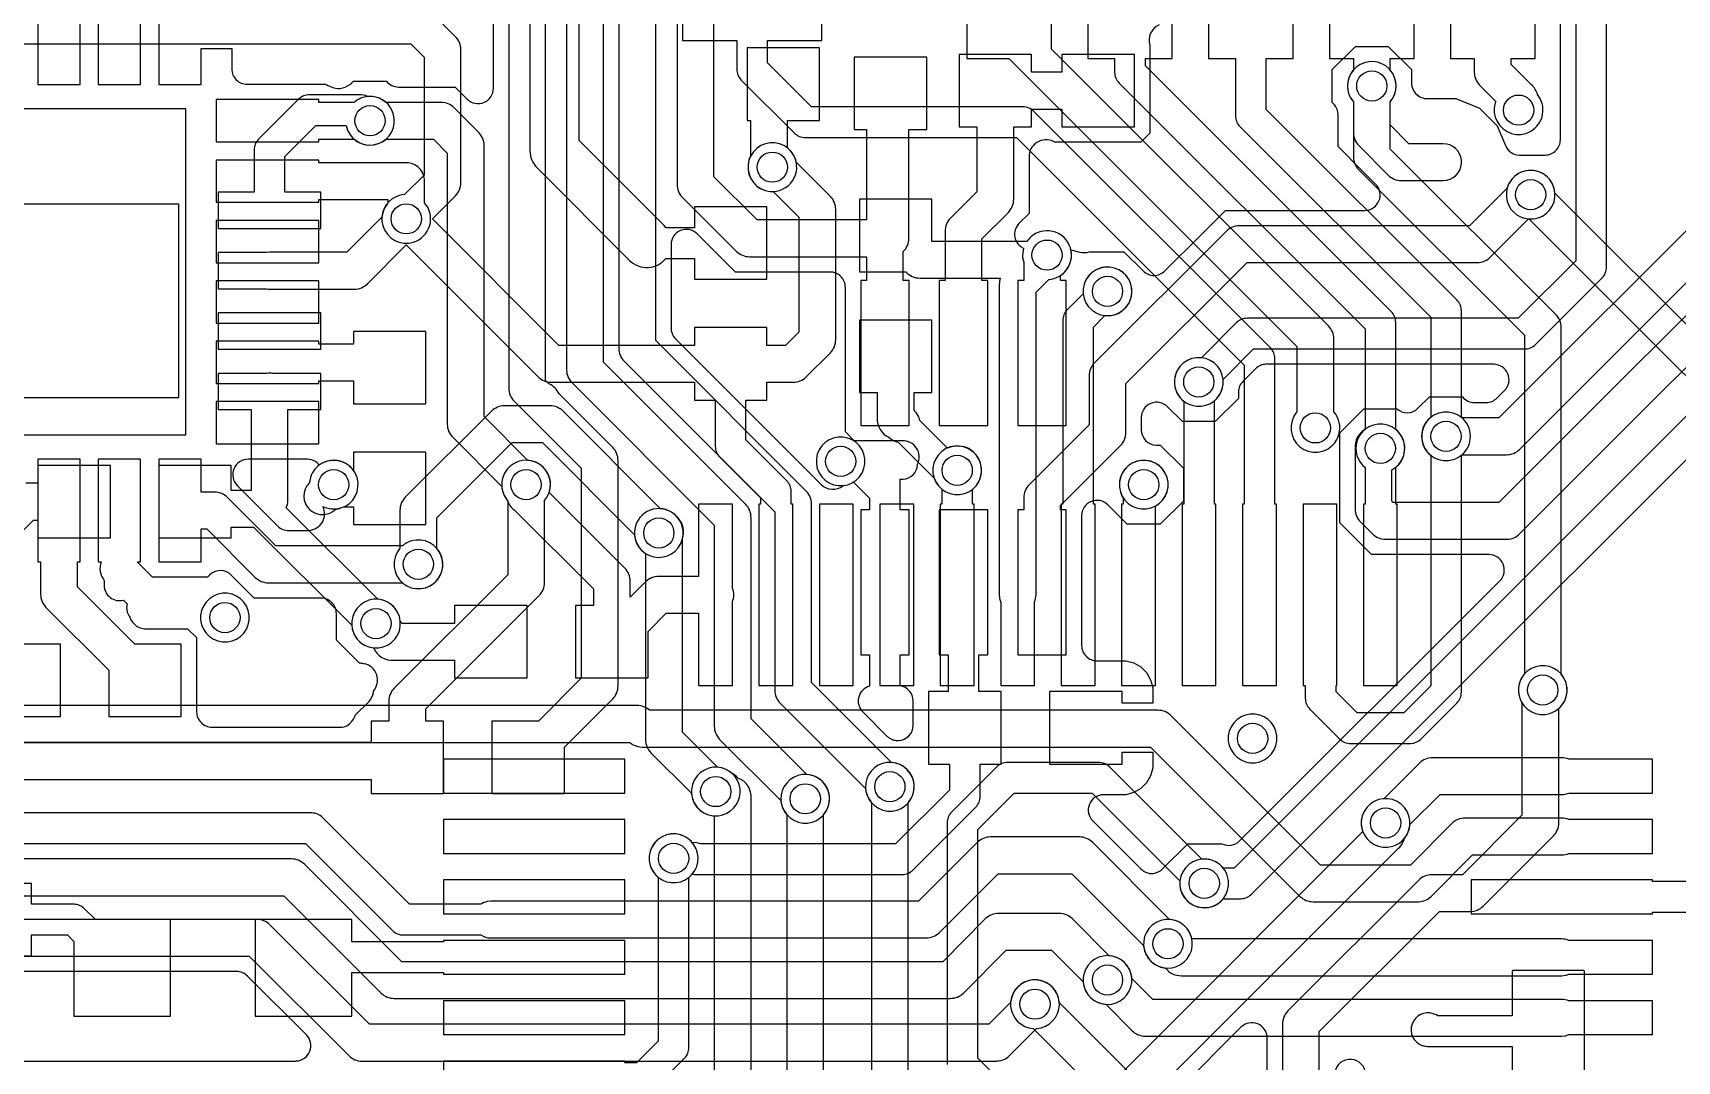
# Model space of a CAD drawing. Header units: millimetres. Extents: x 23.6 to 57.2, y 14.1 to 54.7.
# Drawn here: x 35.51 to 49.11, y 31.83 to 40.34 of the extents above; entities that cross this region are included whole.
import ezdxf

# ---------------------------------------------------------------- set-up
doc = ezdxf.new("R2010")
doc.units = ezdxf.units.MM

msp = doc.modelspace()

# ---------------------------------------------------------------- linework, layer by layer
at = {"layer": '16_copper'}
for points in [[(39.623, 40.773), (39.623, 39.365, 0.198912), (39.682, 39.221), (40.447, 38.456, 0.445979), (40.748, 38.473), (40.983, 38.473), (40.983, 38.3), (41.583, 38.3), (41.583, 38.9), (40.983, 38.9), (40.983, 38.727), (40.749, 38.727), (40.734, 38.744), (40.029, 39.449), (40.029, 41.328)], [(45.236, 41.277), (45.236, 40.127), (45.459, 40.127), (45.459, 39.653, 0.198912), (45.496, 39.563), (47.073, 37.986), (47.073, 37.157, 0.47753), (47.073, 36.843), (47.073, 34.934), (46.85, 34.711), (46.464, 34.711), (46.29, 34.885), (46.29, 34.938), (46.297, 34.938), (46.297, 36.438), (46.017, 36.438), (46.017, 34.938), (46.036, 34.938), (46.036, 34.833, 0.198912), (46.073, 34.743), (46.322, 34.494, 0.198912), (46.412, 34.457), (46.902, 34.457), (46.908, 34.458, 0.187839), (46.992, 34.494), (47.29, 34.792, 0.198912), (47.327, 34.882), (47.327, 36.843, 0.47753), (47.327, 37.157), (47.327, 38.039, 0.198912), (47.29, 38.129), (45.713, 39.705), (45.713, 40.127), (45.936, 40.127), (45.936, 41.277)], [(46.236, 41.277), (46.236, 40.127), (46.434, 40.127), (46.434, 40.032, 0.373156), (46.434, 39.768), (46.434, 39.314, 0.198912), (46.478, 39.206), (47.848, 37.837), (47.848, 35.032), (47.844, 35.028), (47.822, 34.995), (47.807, 34.959), (47.799, 34.92), (47.799, 34.88), (47.807, 34.841), (47.822, 34.805), (47.844, 34.772), (47.872, 34.744), (47.905, 34.722), (47.941, 34.707), (47.98, 34.699), (48.02, 34.699), (48.059, 34.707, 0.543249), (48.152, 35.032), (48.152, 37.9, 0.198912), (48.108, 38.008), (46.738, 39.377), (46.738, 39.768, 0.373156), (46.738, 40.032), (46.738, 40.127), (46.936, 40.127), (46.936, 41.277)], [(47.236, 41.277), (47.236, 40.127), (47.434, 40.127), (47.434, 40.014, 0.198912), (47.478, 39.906), (47.612, 39.772), (47.607, 39.759), (47.599, 39.72), (47.599, 39.68), (47.607, 39.641), (47.622, 39.605), (47.644, 39.572), (47.672, 39.544), (47.705, 39.522), (47.741, 39.507), (47.78, 39.499), (47.82, 39.499), (47.859, 39.507, 0.472965), (47.978, 39.795), (47.956, 39.828, 0.152805), (47.908, 39.908), (47.738, 40.077), (47.738, 40.127), (47.936, 40.127), (47.936, 41.277)], [(34.263, 40.248), (38.637, 40.248), (38.748, 40.137), (38.748, 39.163), (38.586, 39.001, 0.373164), (38.399, 38.814), (38.108, 38.523), (37.469, 38.523), (37.445, 38.521), (37.044, 38.521), (37.044, 38.221), (37.445, 38.221, 0.038611), (37.469, 38.218), (38.171, 38.218, 0.198912), (38.279, 38.263), (38.6, 38.584), (39.692, 37.492, 0.198912), (39.8, 37.448), (40.983, 37.448), (40.983, 37.3), (41.156, 37.3), (41.156, 36.917, 0.198912), (41.193, 36.827), (41.53, 36.49), (41.53, 36.438), (41.517, 36.438), (41.517, 34.938), (41.797, 34.938), (41.797, 36.438), (41.784, 36.438), (41.784, 36.543, 0.198912), (41.747, 36.633), (41.41, 36.97), (41.41, 37.3), (41.583, 37.3), (41.583, 37.448), (41.8, 37.448, 0.198912), (41.908, 37.492), (42.108, 37.692, 0.198912), (42.152, 37.8), (42.152, 38.878, 0.198912), (42.108, 38.986), (41.825, 39.268), (41.822, 39.287), (41.806, 39.324, 1), (41.45, 39.133), (41.472, 39.1, 0.148337), (41.569, 39.035), (41.608, 39.027), (41.636, 39.027), (41.848, 38.815), (41.848, 37.863), (41.737, 37.752), (41.583, 37.752), (41.583, 37.9), (40.983, 37.9), (40.983, 37.752), (39.863, 37.752), (38.816, 38.8), (39.008, 38.992, 0.198912), (39.052, 39.1), (39.052, 40.2, 0.198912), (39.008, 40.308), (38.808, 40.508, 0.198912)], [(51.152, 28.163), (51.152, 33.48, 0.198912), (51.108, 33.587), (50.752, 33.943), (50.752, 36.3, 0.198912), (50.708, 36.408), (48.101, 39.014, 0.918765), (47.699, 39.02), (47.699, 38.98, 0.365467), (47.886, 38.799), (50.448, 36.237), (50.448, 33.88, 0.198912), (50.492, 33.772), (50.848, 33.417), (50.848, 28.1, 0.198912)], [(35.052, 35.843), (35.516, 36.307), (35.553, 36.307), (35.553, 36.159), (36.153, 36.159), (36.153, 36.759), (35.553, 36.759), (35.553, 36.612), (35.453, 36.612, 0.198912)], [(34.38, 34.467), (40.448, 34.467, 0.047235), (40.475, 34.447), (40.484, 34.444, 0.111418), (40.55, 34.428), (44.756, 34.428), (45.992, 33.192, 0.198912), (46.1, 33.148), (46.969, 33.148), (46.975, 33.148, 0.189183), (47.077, 33.192), (47.42, 33.536), (48.157, 33.536, 0.101846), (48.217, 33.548), (48.907, 33.548), (48.907, 33.828), (48.215, 33.828, 0.098877), (48.157, 33.84), (47.357, 33.84, 0.198912), (47.249, 33.796), (46.906, 33.452), (46.163, 33.452), (44.927, 34.688, 0.198912), (44.819, 34.733), (40.612, 34.733, 0.184928), (40.51, 34.772), (34.443, 34.772)], [(42.752, 29.863), (42.752, 33.968, 0.918755), (42.472, 34.256), (42.444, 34.228, 0.365461), (42.448, 33.968), (42.448, 29.8, 0.172369)], [(44.747, 30.433), (43.327, 31.853), (43.327, 33.747), (43.627, 34.047), (44.273, 34.047), (44.999, 33.321, 0.909747), (45.393, 33.241), (45.401, 33.28, 0.475245), (45.179, 33.501), (44.416, 34.264, 0.198912), (44.326, 34.301), (43.574, 34.301, 0.198912), (43.484, 34.264), (43.11, 33.89, 0.198912), (43.073, 33.8), (43.073, 31.8, 0.198912)], [(41.452, 31.1), (41.452, 34, 0.343727), (41.343, 34.172), (41.339, 34.176, 0.102617), (41.288, 34.216), (41.255, 34.238, 1), (41.065, 33.882), (41.101, 33.867, 0.058106), (41.148, 33.859), (41.148, 31.163)], [(42.052, 29.663), (42.052, 33.868, 0.918755), (41.772, 34.156), (41.744, 34.128, 0.365461), (41.748, 33.868), (41.748, 29.6, 0.198912)]]:
    msp.add_lwpolyline(points, format="xyb", dxfattribs=at)
for points in [[(46.178, 36.877, 0.543249), (46.272, 37.203), (46.272, 37.806, 0.198912), (46.227, 37.914), (43.936, 40.205), (43.936, 41.277), (43.236, 41.277), (43.236, 40.127), (43.583, 40.127), (45.967, 37.743), (45.967, 37.203), (45.963, 37.199), (45.941, 37.166), (45.926, 37.129), (45.918, 37.09), (45.918, 37.051), (45.926, 37.012), (45.941, 36.975), (45.963, 36.942), (45.991, 36.914), (46.024, 36.892), (46.061, 36.877), (46.1, 36.869), (46.139, 36.869)], [(46.797, 36.438), (46.784, 36.438), (46.784, 36.743, 0.47753), (46.784, 37.057), (46.784, 37.943, 0.198912), (46.747, 38.033), (44.713, 40.067), (44.713, 40.127), (44.936, 40.127), (44.936, 41.277), (44.236, 41.277), (44.236, 40.127), (44.459, 40.127), (44.459, 40.014, 0.198912), (44.496, 39.924), (46.53, 37.89), (46.53, 37.057, 0.47753), (46.53, 36.743), (46.53, 36.438), (46.517, 36.438), (46.517, 34.938), (46.797, 34.938)], [(45.797, 36.438), (45.784, 36.438), (45.784, 37.643, 0.198912), (45.747, 37.733), (43.79, 39.69, 0.198912), (43.7, 39.727), (41.953, 39.727), (41.588, 40.092), (41.588, 40.277), (42.036, 40.277), (42.036, 40.977), (40.886, 40.977), (40.886, 40.277), (41.334, 40.277), (41.334, 40.039, 0.198912), (41.371, 39.949), (41.81, 39.51, 0.198912), (41.9, 39.473), (43.647, 39.473), (45.53, 37.59), (45.53, 36.438), (45.517, 36.438), (45.517, 34.938), (45.797, 34.938)], [(37.894, 39.021), (37.596, 39.021), (37.596, 39.316), (37.853, 39.573), (38.103, 39.573, 0.952687), (38.501, 39.632), (38.493, 39.671, 0.303349), (38.32, 39.813), (38.28, 39.813, 0.13637), (38.212, 39.827), (37.8, 39.827, 0.198912), (37.71, 39.79), (37.379, 39.459, 0.198912), (37.342, 39.369), (37.342, 39.021), (37.044, 39.021), (37.044, 38.721), (37.894, 38.721)], [(43.797, 35.63, 0.098877), (43.809, 35.688), (43.809, 38.194), (43.914, 38.299), (43.92, 38.299), (43.959, 38.307, 1), (43.841, 38.693), (43.805, 38.678, 0.119366), (43.734, 38.614), (42.948, 38.614), (42.948, 38.962), (42.348, 38.962), (42.348, 38.362), (42.732, 38.362, 0.21767), (42.848, 38.31), (43.514, 38.31, 0.088547), (43.505, 38.257), (43.505, 35.688, 0.101846), (43.517, 35.628), (43.517, 34.938), (43.797, 34.938)], [(44.297, 36.438), (44.284, 36.438), (44.284, 37.904), (44.379, 37.999, 0.909747), (44.459, 38.393), (44.42, 38.401, 0.475245), (44.199, 38.179), (44.067, 38.047, 0.198912), (44.03, 37.957), (44.03, 36.438), (44.017, 36.438), (44.017, 34.938), (44.297, 34.938)], [(43.297, 36.438), (43.284, 36.438), (43.284, 36.562), (43.285, 36.563), (43.313, 36.591, 0.788829), (43.076, 36.903), (42.848, 37.131, 0.068441), (42.835, 37.17), (42.818, 37.196, 0.03474), (42.8, 37.215), (42.8, 37.362), (42.948, 37.362), (42.948, 37.962), (42.348, 37.962), (42.348, 37.362), (42.496, 37.362), (42.496, 37.152, 0.318945), (42.592, 36.992), (42.616, 36.973, 0.095197), (42.669, 36.951), (42.966, 36.654, 0.090093), (43.001, 36.591), (43.029, 36.563), (43.03, 36.562), (43.03, 36.438), (43.017, 36.438), (43.017, 34.938), (43.297, 34.938)], [(45.297, 36.438), (45.284, 36.438), (45.284, 37.294, 0.998108), (45.027, 37.606), (44.999, 37.578, 0.419531), (45.03, 37.292), (45.03, 36.438), (45.017, 36.438), (45.017, 34.938), (45.297, 34.938)], [(39.6, 35.6), (39, 35.6), (39, 35.452), (38.563, 35.452, 0.024969), (38.551, 35.47), (38.543, 35.509, 0.31076), (38.364, 35.651), (37.608, 36.408, 0.103855), (37.621, 36.469), (37.621, 37.221), (37.894, 37.221), (37.894, 37.521), (37.494, 37.521, 0.078994), (37.447, 37.521), (37.044, 37.521), (37.044, 37.221), (37.316, 37.221), (37.316, 36.552), (37.153, 36.552), (37.153, 36.759), (36.553, 36.759), (36.553, 36.159), (37.153, 36.159), (37.153, 36.248), (37.337, 36.248), (38.149, 35.436, 0.31076), (38.291, 35.257), (38.33, 35.249, 0.330824), (38.5, 35.148), (39, 35.148), (39, 35), (39.6, 35)], [(38.759, 35.747, 0.543249), (38.852, 36.073), (38.852, 36.325), (39.475, 36.948), (39.726, 36.948), (40.488, 36.186, 0.918765), (40.89, 36.18), (40.89, 36.22, 0.365467), (40.703, 36.401), (39.897, 37.208, 0.198912), (39.789, 37.252), (39.412, 37.252, 0.198912), (39.304, 37.208), (38.592, 36.496, 0.198912), (38.548, 36.388), (38.548, 36.073), (38.544, 36.069), (38.522, 36.036), (38.507, 35.999), (38.499, 35.961), (38.499, 35.921), (38.507, 35.882), (38.522, 35.845), (38.544, 35.813), (38.572, 35.785), (38.605, 35.763), (38.641, 35.747), (38.68, 35.74), (38.72, 35.74)], [(37.947, 36.359, 0.136794), (38.02, 36.399), (38.059, 36.407, 1), (37.941, 36.793), (37.905, 36.778, 0.198913), (37.807, 36.659), (37.799, 36.62), (37.799, 36.614), (37.798, 36.613), (37.778, 36.589), (37.764, 36.562), (37.755, 36.532), (37.753, 36.502), (37.757, 36.471), (37.767, 36.442), (37.782, 36.415), (37.803, 36.392), (37.828, 36.374), (37.856, 36.361), (37.886, 36.354), (37.917, 36.353)], [(41.297, 35.629, 0.201229), (41.297, 35.747), (41.297, 36.438), (41.017, 36.438), (41.017, 35.84), (40.688, 35.84, 0.198912), (40.58, 35.796), (40.452, 35.668), (40.452, 35.8, 0.198912), (40.408, 35.908), (39.782, 36.534, 0.924998), (39.413, 36.695), (39.398, 36.659, 0.198911), (39.413, 36.505), (39.435, 36.472, 0.155125), (39.492, 36.392), (40.148, 35.737), (40.148, 35.6), (40, 35.6), (40, 35), (40.6, 35), (40.6, 35.384), (40.751, 35.536), (41.017, 35.536), (41.017, 34.938), (41.297, 34.938)], [(44.797, 36.423, 0.994984), (44.605, 36.778), (44.572, 36.756, 0.250486), (44.499, 36.58), (44.507, 36.541, 0.092122), (44.53, 36.492), (44.53, 36.438), (44.517, 36.438), (44.517, 34.938), (44.797, 34.938)], [(46.759, 33.607, 0.31076), (46.901, 33.786), (47.151, 34.036), (48.157, 34.036, 0.101846), (48.217, 34.048), (48.907, 34.048), (48.907, 34.328), (48.215, 34.328, 0.098877), (48.157, 34.34), (47.088, 34.34, 0.198912), (46.98, 34.296), (46.686, 34.001), (46.68, 34.001), (46.641, 33.993), (46.605, 33.978), (46.572, 33.956), (46.544, 33.928), (46.522, 33.895), (46.507, 33.859), (46.499, 33.82), (46.499, 33.78), (46.507, 33.741), (46.522, 33.705), (46.544, 33.672), (46.572, 33.644), (46.605, 33.622), (46.641, 33.607), (46.68, 33.599), (46.72, 33.599)], [(40.407, 31.561), (40.557, 31.561, 0.198912), (40.647, 31.598), (40.901, 31.852, 0.198912), (40.938, 31.942), (40.938, 33.35, 0.909744), (40.716, 33.686), (40.683, 33.664, 0.475246), (40.684, 33.35), (40.684, 31.995), (40.504, 31.815), (40.407, 31.815), (40.407, 31.828), (38.907, 31.828), (38.907, 31.548), (40.407, 31.548)], [(50.559, 32.707, 0.909747), (50.479, 33.101), (50.302, 33.278, 0.198912), (50.212, 33.315), (48.907, 33.315), (48.907, 33.328), (47.407, 33.328), (47.407, 33.048), (48.907, 33.048), (48.907, 33.061), (50.159, 33.061), (50.299, 32.921), (50.299, 32.92), (50.299, 32.88), (50.307, 32.841), (50.322, 32.805), (50.344, 32.772), (50.372, 32.744), (50.405, 32.722), (50.441, 32.707), (50.48, 32.699), (50.52, 32.699)], [(36.65, 33), (36.03, 33), (35.94, 33.09, 0.198912), (35.85, 33.127), (35.5, 33.127), (35.5, 33.3), (34.9, 33.3), (34.9, 32.7), (35.5, 32.7), (35.5, 32.873), (35.797, 32.873), (35.85, 32.82), (35.85, 32.2), (36.65, 32.2)], [(48.188, 32.539, 0.05089), (48.217, 32.548), (48.907, 32.548), (48.907, 32.828), (48.215, 32.828, 0.098877), (48.157, 32.84), (45.097, 32.84), (45.093, 32.859, 1), (44.707, 32.741), (44.722, 32.705, 0.198913), (44.841, 32.607), (44.88, 32.599, 0.248928), (45.012, 32.536), (48.157, 32.536)], [(48.188, 32.039, 0.05089), (48.217, 32.048), (48.907, 32.048), (48.907, 32.328), (48.215, 32.328, 0.098877), (48.157, 32.34), (44.775, 32.34), (44.601, 32.514, 0.918765), (44.199, 32.52), (44.199, 32.48, 0.365467), (44.386, 32.299), (44.604, 32.08, 0.198912), (44.712, 32.036), (48.157, 32.036)], [(48.188, 30.539, 0.05089), (48.217, 30.548), (48.907, 30.548), (48.907, 30.828), (48.215, 30.828, 0.098877), (48.157, 30.84), (45.475, 30.84), (44.001, 32.314, 0.918765), (43.599, 32.32), (43.599, 32.28, 0.365467), (43.786, 32.099), (45.304, 30.58, 0.198912), (45.412, 30.536), (48.157, 30.536)]]:
    msp.add_lwpolyline(points, format="xyb", close=True, dxfattribs=at)
for points in [[(36.719, 38.921), (35.319, 38.921), (35.319, 37.321), (36.719, 37.321)], [(37.894, 38.021), (37.044, 38.021), (37.044, 37.721), (37.894, 37.721)], [(42.252, 36.599), (42.288, 36.615), (42.321, 36.637), (42.349, 36.665), (42.371, 36.698), (42.386, 36.734), (42.394, 36.773), (42.394, 36.813), (42.386, 36.852), (42.371, 36.888), (42.349, 36.921), (42.321, 36.949), (42.288, 36.971), (42.252, 36.986), (42.213, 36.994), (42.173, 36.994), (42.134, 36.986), (42.098, 36.971), (42.065, 36.949), (42.037, 36.921), (42.015, 36.888), (41.999, 36.852), (41.992, 36.813), (41.992, 36.773), (41.999, 36.734), (42.015, 36.698), (42.037, 36.665), (42.065, 36.637), (42.098, 36.615), (42.134, 36.599), (42.173, 36.592), (42.213, 36.592)], [(42.297, 36.438), (42.017, 36.438), (42.017, 34.938), (42.297, 34.938)], [(42.797, 36.438), (42.517, 36.438), (42.517, 34.938), (42.797, 34.938)], [(37.159, 35.307), (37.195, 35.322), (37.228, 35.344), (37.256, 35.372), (37.278, 35.405), (37.293, 35.441), (37.301, 35.48), (37.301, 35.52), (37.293, 35.559), (37.278, 35.595), (37.256, 35.628), (37.228, 35.656), (37.195, 35.678), (37.159, 35.693), (37.12, 35.701), (37.08, 35.701), (37.041, 35.693), (37.005, 35.678), (36.972, 35.656), (36.944, 35.628), (36.922, 35.595), (36.907, 35.559), (36.899, 35.52), (36.899, 35.48), (36.907, 35.441), (36.922, 35.405), (36.944, 35.372), (36.972, 35.344), (37.005, 35.322), (37.041, 35.307), (37.08, 35.299), (37.12, 35.299)], [(45.659, 34.307), (45.695, 34.322), (45.728, 34.344), (45.756, 34.372), (45.778, 34.405), (45.793, 34.441), (45.801, 34.48), (45.801, 34.52), (45.793, 34.559), (45.778, 34.595), (45.756, 34.628), (45.728, 34.656), (45.695, 34.678), (45.659, 34.693), (45.62, 34.701), (45.58, 34.701), (45.541, 34.693), (45.505, 34.678), (45.472, 34.656), (45.444, 34.628), (45.422, 34.595), (45.407, 34.559), (45.399, 34.52), (45.399, 34.48), (45.407, 34.441), (45.422, 34.405), (45.444, 34.372), (45.472, 34.344), (45.505, 34.322), (45.541, 34.307), (45.58, 34.299), (45.62, 34.299)], [(40.407, 34.328), (38.907, 34.328), (38.907, 34.048), (40.407, 34.048)], [(40.407, 33.828), (38.907, 33.828), (38.907, 33.548), (40.407, 33.548)], [(40.407, 33.328), (38.907, 33.328), (38.907, 33.048), (40.407, 33.048)], [(38.15, 32.561), (38.907, 32.561), (38.907, 32.548), (40.407, 32.548), (40.407, 32.828), (38.907, 32.828), (38.907, 32.815), (38.15, 32.815), (38.15, 33), (37.35, 33), (37.35, 32.2), (38.15, 32.2)], [(40.407, 32.328), (38.907, 32.328), (38.907, 32.048), (40.407, 32.048)]]:
    msp.add_lwpolyline(points, close=True, dxfattribs=at)
at = {"layer": '1_copper'}
for points in [[(40.84, 42.196), (40.84, 39.085, 0.198912), (40.885, 38.977), (41.331, 38.531, 0.198912), (41.439, 38.487), (42.407, 38.487), (42.407, 38.291), (42.359, 38.291), (42.359, 37.091), (42.759, 37.091), (42.759, 38.291), (42.711, 38.291), (42.711, 38.53, 0.203234), (42.758, 38.639), (42.758, 39.539), (42.906, 39.539), (42.906, 40.139), (42.306, 40.139), (42.306, 39.539), (42.407, 39.539), (42.407, 38.791), (41.502, 38.791), (41.145, 39.148), (41.145, 42.259, 0.198912)], [(40.358, 41.927), (40.358, 37.729, 0.198912), (40.402, 37.621), (41.648, 36.376), (41.648, 34.9, 0.198912), (41.692, 34.792), (42.399, 34.086), (42.399, 34.08), (42.407, 34.041), (42.422, 34.005), (42.444, 33.972), (42.472, 33.944), (42.505, 33.922), (42.541, 33.907), (42.58, 33.899), (42.62, 33.899), (42.659, 33.907, 0.83208), (42.614, 34.301), (41.952, 34.963), (41.952, 36.439, 0.198912), (41.908, 36.547), (40.663, 37.792), (40.663, 41.99, 0.198912)], [(39.926, 41.458), (39.926, 37.55, 0.198912), (39.971, 37.442), (41.148, 36.265), (41.148, 34.6, 0.198912), (41.192, 34.492), (41.699, 33.986), (41.699, 33.98), (41.707, 33.941), (41.722, 33.905), (41.744, 33.872), (41.772, 33.844), (41.805, 33.822), (41.841, 33.807), (41.88, 33.799), (41.92, 33.799), (41.959, 33.807, 0.83208), (41.914, 34.201), (41.452, 34.663), (41.452, 36.328, 0.198912), (41.408, 36.436), (40.231, 37.613), (40.231, 41.522, 0.198912)], [(39.448, 41.237), (39.448, 37.4, 0.198912), (39.492, 37.292), (40.048, 36.737), (40.048, 34.998), (39.693, 34.643), (39.309, 34.643), (39.309, 34.043), (39.909, 34.043), (39.909, 34.428), (40.308, 34.827, 0.198912), (40.352, 34.935), (40.352, 36.8, 0.198912), (40.308, 36.908), (39.864, 37.351, 0.18686), (39.78, 37.435), (39.752, 37.463), (39.752, 41.3, 0.198912)], [(36.553, 40.762), (36.553, 39.912), (36.903, 39.912), (36.903, 40.21), (37.157, 40.21), (37.157, 40.041, 0.414214), (37.284, 39.914), (37.934, 39.914, 0.075624), (37.969, 39.897), (37.974, 39.896, 0.31292), (38.132, 39.913), (38.141, 39.919, 0.048999), (38.164, 39.94), (38.436, 39.94, 0.232533), (38.537, 39.891), (39.004, 39.891), (39.104, 39.791, 0.668185), (39.321, 39.881), (39.321, 41.132, 0.198912)], [(44.826, 40.405, 0.376924), (44.75, 40.238), (44.75, 39.508), (44.675, 39.434), (43.966, 39.434), (43.965, 39.435), (43.954, 39.44, 0.57534), (43.751, 39.308), (43.751, 38.845), (43.668, 38.762, 0.525581), (43.706, 38.557), (43.699, 38.52, 0.120435), (43.707, 38.441), (43.707, 38.291), (43.659, 38.291), (43.659, 37.091), (44.059, 37.091), (44.059, 38.291), (44.011, 38.291), (44.011, 38.332, 0.277347), (44.101, 38.52), (44.096, 38.544), (44.17, 38.524, 0.145368), (44.247, 38.528), (44.536, 38.528), (44.695, 38.369, 0.414214), (44.874, 38.369), (45.174, 38.669), (45.375, 38.87), (46.528, 38.87, 0.668185), (46.618, 39.087), (46.507, 39.197), (46.507, 39.197), (46.307, 39.398), (46.307, 39.663, 0.147566), (46.285, 39.732), (46.279, 39.741, 0.048998), (46.258, 39.764), (46.258, 40.036), (46.45, 40.228), (46.722, 40.228), (46.914, 40.036), (46.914, 39.922, 0.44853), (47.064, 39.797), (47.282, 39.797), (47.476, 39.717), (47.624, 39.569), (47.691, 39.407, 0.30335), (47.808, 39.328), (48.019, 39.328, 0.414214), (48.146, 39.455), (48.146, 40.937, 0.198912)], [(48.273, 41.043), (48.273, 38.453), (47.797, 37.977), (45.555, 37.977, 0.198912), (45.465, 37.94), (45.177, 37.651), (45.175, 37.651), (45.135, 37.651), (45.097, 37.643), (45.06, 37.628), (45.027, 37.606), (44.999, 37.578), (44.977, 37.545), (44.962, 37.509), (44.954, 37.47), (44.954, 37.43), (44.962, 37.391), (44.977, 37.355), (44.999, 37.322), (45.027, 37.294), (45.06, 37.272), (45.097, 37.257), (45.135, 37.249), (45.175, 37.249), (45.214, 37.257, 0.359909), (45.356, 37.471), (45.608, 37.723), (47.85, 37.723, 0.198912), (47.94, 37.76), (48.49, 38.31, 0.198912), (48.527, 38.4), (48.527, 41.043, 0.909744)], [(34.286, 34.161), (38.309, 34.161), (38.309, 34.043), (38.909, 34.043), (38.909, 34.643), (38.761, 34.643), (38.761, 34.745), (39.699, 35.684, 0.198912), (39.744, 35.791), (39.744, 36.468, 0.61794), (39.606, 36.801), (39.244, 37.163), (39.244, 39.409, 0.198912), (39.199, 39.516), (38.996, 39.72, 0.198912), (38.888, 39.764), (38.432, 39.764, 0.373156), (38.168, 39.764), (37.878, 39.764), (37.878, 39.787), (37.028, 39.787), (37.028, 39.437), (37.878, 39.437), (37.878, 39.46), (38.168, 39.46, 0.373156), (38.432, 39.46), (38.825, 39.46), (38.939, 39.345), (38.939, 37.1, 0.198912), (38.984, 36.992), (39.39, 36.586, 0.162208), (39.439, 36.468), (39.439, 35.855), (38.501, 34.916, 0.198912), (38.456, 34.809), (38.456, 34.643), (38.309, 34.643), (38.309, 34.466), (34.35, 34.466)], [(50.09, 38.905), (47.637, 36.452), (46.763, 36.452), (46.752, 36.463), (46.752, 36.722, 0.999712), (46.562, 37.078), (46.529, 37.056, 0.293792), (46.448, 36.9), (46.448, 36.4, 0.198912), (46.492, 36.292), (46.592, 36.192, 0.198912), (46.7, 36.148), (47.7, 36.148), (47.706, 36.148, 0.189183), (47.808, 36.192), (50.35, 38.734, 0.198912)], [(49.448, 38.963), (47.637, 37.152), (47.332, 37.152), (47.328, 37.156), (47.295, 37.178), (47.259, 37.193), (47.22, 37.201), (47.18, 37.201), (47.141, 37.193), (47.105, 37.178), (47.072, 37.156), (47.044, 37.128), (47.022, 37.095), (47.007, 37.059), (46.999, 37.02), (46.999, 36.98), (47.007, 36.941), (47.022, 36.905), (47.044, 36.872), (47.072, 36.844), (47.105, 36.822), (47.141, 36.807), (47.18, 36.799), (47.22, 36.799), (47.259, 36.807, 0.105333), (47.332, 36.848), (47.7, 36.848, 0.198912), (47.808, 36.892), (49.708, 38.792, 0.198912)], [(50.673, 38.653), (45.447, 33.427), (45.357, 33.427), (45.356, 33.428), (45.328, 33.456), (45.295, 33.478), (45.259, 33.493), (45.22, 33.501), (45.18, 33.501), (45.141, 33.493), (45.105, 33.478), (45.072, 33.456), (45.044, 33.428), (45.022, 33.395), (45.007, 33.359), (44.999, 33.32), (44.999, 33.28), (45.007, 33.241), (45.022, 33.205), (45.044, 33.172), (45.072, 33.144), (45.105, 33.122), (45.141, 33.107), (45.18, 33.099), (45.22, 33.099), (45.259, 33.107, 0.15024), (45.357, 33.173), (45.5, 33.173, 0.198912), (45.59, 33.21), (50.89, 38.51, 0.198912)], [(46.152, 29.7), (46.152, 32.073), (47.146, 33.067), (47.399, 33.067, 0.198912), (47.507, 33.112), (48.088, 33.693, 0.198912), (48.133, 33.801), (48.133, 34.748, 0.983576), (47.872, 35.056), (47.844, 35.028, 0.250486), (47.807, 34.841), (47.822, 34.805), (47.828, 34.795), (47.828, 33.864), (47.336, 33.372), (47.083, 33.372, 0.198912), (46.975, 33.327), (45.892, 32.244, 0.198912), (45.848, 32.136), (45.848, 29.763)], [(44.658, 31.442), (46.808, 33.592, 0.152805), (46.856, 33.672), (46.878, 33.705, 1), (46.522, 33.895), (46.507, 33.859, 0.167023), (46.512, 33.728), (44.487, 31.702)], [(33.244, 33.629), (37.766, 33.629), (38.485, 32.91, 0.198912), (38.575, 32.873), (39.217, 32.873, 0.145664), (39.3, 32.848), (42.9, 32.848, 0.198912), (43.008, 32.892), (43.495, 33.379), (44.105, 33.379), (44.699, 32.786, 0.918765), (45.101, 32.78), (45.101, 32.82, 0.365467), (44.914, 33.001), (44.276, 33.64, 0.198912), (44.168, 33.684), (43.432, 33.684, 0.198912), (43.324, 33.64), (42.837, 33.152), (39.3, 33.152), (39.269, 33.149, 0.095199), (39.216, 33.127), (38.627, 33.127), (37.908, 33.846, 0.198912), (37.818, 33.883), (33.296, 33.883)], [(32.2, 33.198), (37.587, 33.198), (38.392, 32.392, 0.198912), (38.5, 32.348), (43.1, 32.348, 0.198912), (43.208, 32.392), (43.563, 32.748), (43.937, 32.748), (44.199, 32.486, 0.918765), (44.601, 32.48), (44.601, 32.52, 0.365467), (44.414, 32.701), (44.108, 33.008, 0.198912), (44, 33.052), (43.5, 33.052, 0.198912), (43.392, 33.008), (43.037, 32.652), (38.563, 32.652), (37.758, 33.458, 0.198912), (37.65, 33.502), (32.263, 33.502)], [(48.346, 31.583), (48.346, 32.573), (48.341, 32.578), (47.751, 32.578), (47.746, 32.573), (47.746, 32.205), (47.131, 32.205), (47.12, 32.212), (47.094, 32.221, 0.982594), (47.001, 31.959), (47.008, 31.957, 0.076974), (47.046, 31.951), (47.746, 31.951), (47.746, 31.583)], [(45.721, 29.868), (45.721, 32.019, 0.668179), (45.504, 32.109), (44.998, 31.603, 0.619841)], [(46.532, 31.743, 0.897927), (46.279, 31.715)]]:
    msp.add_lwpolyline(points, format="xyb", dxfattribs=at)
for points in [[(35.903, 40.762), (35.553, 40.762), (35.553, 39.912), (35.903, 39.912)], [(36.403, 40.762), (36.053, 40.762), (36.053, 39.912), (36.403, 39.912)], [(36.778, 39.712), (34.178, 39.712), (34.178, 37.012), (36.778, 37.012)], [(37.878, 38.787), (37.028, 38.787), (37.028, 38.437), (37.878, 38.437)], [(44.459, 38.007), (44.495, 38.022), (44.528, 38.044), (44.556, 38.072), (44.578, 38.105), (44.593, 38.141), (44.601, 38.18), (44.601, 38.22), (44.593, 38.259), (44.578, 38.295), (44.556, 38.328), (44.528, 38.356), (44.495, 38.378), (44.459, 38.393), (44.42, 38.401), (44.38, 38.401), (44.341, 38.393), (44.305, 38.378), (44.272, 38.356), (44.244, 38.328), (44.222, 38.295), (44.207, 38.259), (44.199, 38.22), (44.199, 38.18), (44.207, 38.141), (44.222, 38.105), (44.244, 38.072), (44.272, 38.044), (44.305, 38.022), (44.341, 38.007), (44.38, 37.999), (44.42, 37.999)], [(37.878, 38.287), (37.028, 38.287), (37.028, 37.937), (37.878, 37.937)], [(38.763, 37.869), (38.163, 37.869), (38.163, 37.764), (37.878, 37.764), (37.878, 37.787), (37.028, 37.787), (37.028, 37.437), (37.878, 37.437), (37.878, 37.46), (38.163, 37.46), (38.163, 37.269), (38.763, 37.269)], [(37.878, 37.287), (37.028, 37.287), (37.028, 36.937), (37.878, 36.937)], [(43.216, 36.526), (43.252, 36.541), (43.285, 36.563), (43.313, 36.591), (43.335, 36.624), (43.35, 36.661), (43.358, 36.699), (43.358, 36.739), (43.35, 36.778), (43.335, 36.815), (43.313, 36.847), (43.285, 36.875), (43.252, 36.898), (43.216, 36.913), (43.177, 36.92), (43.137, 36.92), (43.098, 36.913), (43.062, 36.898), (43.029, 36.875), (43.001, 36.847), (42.979, 36.815), (42.964, 36.778), (42.956, 36.739), (42.956, 36.699), (42.964, 36.661), (42.979, 36.624), (43.001, 36.591), (43.029, 36.563), (43.062, 36.541), (43.098, 36.526), (43.137, 36.518), (43.177, 36.518)], [(44.759, 36.407), (44.795, 36.422), (44.828, 36.444), (44.856, 36.472), (44.878, 36.505), (44.893, 36.541), (44.901, 36.58), (44.901, 36.62), (44.893, 36.659), (44.878, 36.695), (44.856, 36.728), (44.828, 36.756), (44.795, 36.778), (44.759, 36.793), (44.72, 36.801), (44.68, 36.801), (44.641, 36.793), (44.605, 36.778), (44.572, 36.756), (44.544, 36.728), (44.522, 36.695), (44.507, 36.659), (44.499, 36.62), (44.499, 36.58), (44.507, 36.541), (44.522, 36.505), (44.544, 36.472), (44.572, 36.444), (44.605, 36.422), (44.641, 36.407), (44.68, 36.399), (44.72, 36.399)], [(38.409, 35.257), (38.445, 35.272), (38.478, 35.294), (38.506, 35.322), (38.528, 35.355), (38.543, 35.391), (38.551, 35.43), (38.551, 35.47), (38.543, 35.509), (38.528, 35.545), (38.506, 35.578), (38.478, 35.606), (38.445, 35.628), (38.409, 35.643), (38.37, 35.651), (38.33, 35.651), (38.291, 35.643), (38.255, 35.628), (38.222, 35.606), (38.194, 35.578), (38.172, 35.545), (38.157, 35.509), (38.149, 35.47), (38.149, 35.43), (38.157, 35.391), (38.172, 35.355), (38.194, 35.322), (38.222, 35.294), (38.255, 35.272), (38.291, 35.257), (38.33, 35.249), (38.37, 35.249)]]:
    msp.add_lwpolyline(points, close=True, dxfattribs=at)
for points in [[(41.687, 39.035, 0.607276), (41.752, 39.387), (41.752, 39.615), (42.019, 39.615), (42.019, 40.215), (41.419, 40.215), (41.419, 39.615), (41.448, 39.615), (41.448, 39.318, 0.109003), (41.427, 39.248), (41.427, 39.208), (41.435, 39.17), (41.45, 39.133), (41.472, 39.1), (41.5, 39.072), (41.533, 39.05), (41.569, 39.035), (41.608, 39.027), (41.648, 39.027)], [(43.409, 38.291), (43.361, 38.291), (43.361, 38.635), (43.58, 38.853, 0.198912), (43.624, 38.961), (43.624, 39.561), (43.772, 39.561), (43.772, 39.709), (44.023, 39.709), (44.023, 39.561), (44.623, 39.561), (44.623, 40.161), (44.023, 40.161), (44.023, 40.013), (43.772, 40.013), (43.772, 40.161), (43.172, 40.161), (43.172, 39.561), (43.32, 39.561), (43.32, 39.024), (43.101, 38.806, 0.198912), (43.057, 38.698), (43.057, 38.291), (43.009, 38.291), (43.009, 37.091), (43.409, 37.091)], [(47.208, 39.121, 0.903505), (47.177, 39.422), (46.893, 39.422), (46.738, 39.577), (46.738, 39.768, 0.918755), (46.458, 40.056), (46.43, 40.028, 0.365461), (46.434, 39.768), (46.434, 39.514, 0.198912), (46.478, 39.406), (46.722, 39.162, 0.198912), (46.83, 39.118), (47.177, 39.118)], [(38.659, 38.607, 0.543249), (38.752, 38.932), (38.752, 39.112, 0.414214), (38.6, 39.264), (37.878, 39.264), (37.878, 39.287), (37.028, 39.287), (37.028, 38.937), (37.878, 38.937), (37.878, 38.96), (38.448, 38.96), (38.448, 38.932), (38.444, 38.928), (38.422, 38.895), (38.407, 38.859), (38.399, 38.82), (38.399, 38.78), (38.407, 38.741), (38.422, 38.705), (38.444, 38.672), (38.472, 38.644), (38.505, 38.622), (38.541, 38.607), (38.58, 38.599), (38.62, 38.599)], [(44.059, 36.391), (44.011, 36.391), (44.011, 36.428), (44.508, 36.924, 0.198912), (44.552, 37.032), (44.552, 37.437), (45.554, 38.438), (47.458, 38.438, 0.198912), (47.566, 38.483), (47.882, 38.799, 0.995185), (47.92, 39.201), (47.88, 39.201, 0.198914), (47.744, 39.128), (47.722, 39.095, 0.065529), (47.705, 39.053), (47.395, 38.743), (45.491, 38.743, 0.198912), (45.383, 38.698), (44.292, 37.608, 0.198912), (44.248, 37.5), (44.248, 37.095), (43.751, 36.599, 0.198912), (43.707, 36.491), (43.707, 36.391), (43.659, 36.391), (43.659, 35.191), (44.059, 35.191)], [(42.671, 34.483, 0.401786), (42.793, 34.609), (42.793, 34.81, 0.367879), (42.686, 34.935), (42.686, 35.191), (42.759, 35.191), (42.759, 36.391), (42.686, 36.391), (42.686, 36.645, 0.380802), (42.825, 36.742), (42.829, 36.77, 0.565092), (42.702, 36.964), (42.306, 36.964), (42.232, 37.038), (42.232, 38.233, 0.414214), (42.105, 38.36), (41.323, 38.36), (41.006, 38.676, 0.668179), (40.79, 38.587), (40.79, 37.897, 0.198912), (40.827, 37.807), (42.032, 36.602, 0.389356), (42.213, 36.592), (42.252, 36.599), (42.288, 36.615), (42.299, 36.622), (42.432, 36.488), (42.432, 36.391), (42.359, 36.391), (42.359, 35.191), (42.432, 35.191), (42.432, 34.932, 0.577361), (42.375, 34.72), (42.576, 34.519), (42.581, 34.515), (42.586, 34.51), (42.592, 34.506), (42.598, 34.502), (42.604, 34.499), (42.609, 34.495), (42.616, 34.493), (42.623, 34.489), (42.63, 34.488), (42.636, 34.486), (42.643, 34.485), (42.651, 34.483), (42.657, 34.483), (42.664, 34.482)], [(44.777, 33.383, 0.174637), (44.855, 33.419), (45.064, 33.628), (45.346, 33.628, 0.321924), (45.492, 33.651), (47.645, 35.804, 0.668179), (47.555, 36.021), (46.584, 36.021), (46.321, 36.284), (46.321, 37.028), (46.521, 37.228), (46.794, 37.228, 0.398637), (46.968, 37.232), (47.064, 37.328), (47.336, 37.328, 0.232533), (47.437, 37.279), (47.532, 37.279, 0.198903), (47.621, 37.317), (47.684, 37.379, 0.668191), (47.594, 37.596), (45.713, 37.596, 0.198912), (45.623, 37.559), (45.521, 37.456, 0.198912), (45.483, 37.366), (45.483, 37.314), (45.291, 37.122), (45.019, 37.122), (44.896, 37.245, 0.668179), (44.679, 37.155), (44.679, 37.055, 0.409206), (44.804, 36.928), (44.805, 36.928, 0.046904), (44.836, 36.928), (45.028, 36.736), (45.028, 36.464), (44.836, 36.272), (44.564, 36.272), (44.403, 36.433, 0.668179), (44.186, 36.343), (44.186, 35.269, 0.414214), (44.313, 35.142), (44.553, 35.142), (44.618, 35.125), (44.676, 35.091), (44.723, 35.044), (44.756, 34.986), (44.774, 34.921), (44.774, 34.791), (44.52, 34.791), (44.52, 34.888), (43.92, 34.888), (43.92, 34.288), (44.52, 34.288), (44.52, 34.385), (44.774, 34.385), (44.774, 34.255), (44.756, 34.19), (44.723, 34.132), (44.676, 34.085), (44.618, 34.051), (44.553, 34.034), (44.368, 34.034, 0.668179), (44.278, 33.817), (44.485, 33.61), (44.485, 33.61), (44.676, 33.419), (44.686, 33.411), (44.696, 33.403), (44.697, 33.403), (44.698, 33.402), (44.709, 33.396), (44.721, 33.39), (44.722, 33.39), (44.723, 33.39), (44.736, 33.387), (44.748, 33.383), (44.749, 33.383), (44.75, 33.383), (44.763, 33.383), (44.776, 33.383)], [(37.795, 36.222, 0.538267), (37.911, 36.419), (37.941, 36.407), (37.98, 36.399), (38.02, 36.399, 0.098921), (38.083, 36.417), (38.163, 36.417), (38.163, 36.269), (38.763, 36.269), (38.763, 36.869), (38.163, 36.869), (38.163, 36.721, 0.371136), (37.905, 36.778), (37.881, 36.762, 0.227392), (37.782, 36.81), (37.292, 36.81, 0.668179), (37.202, 36.593), (37.538, 36.257, 0.198912), (37.628, 36.22), (37.782, 36.22)], [(36.739, 35.281), (36.355, 35.281), (35.88, 35.755), (35.88, 35.962), (35.903, 35.962), (35.903, 36.812), (35.553, 36.812), (35.553, 35.962), (35.576, 35.962), (35.576, 35.692, 0.198912), (35.62, 35.584), (36.139, 35.065), (36.139, 34.681), (36.739, 34.681)], [(36.38, 35.955), (36.38, 35.962), (36.403, 35.962), (36.403, 36.812), (36.053, 36.812), (36.053, 35.962), (36.076, 35.962, 0.258882), (36.101, 35.808), (36.101, 35.767, 0.491265), (36.26, 35.644), (36.291, 35.613, 0.026936), (36.288, 35.591), (36.287, 35.583, 0.150486), (36.308, 35.512), (36.313, 35.504, 0.355145), (36.46, 35.408), (36.792, 35.408), (36.866, 35.334), (36.866, 34.72, 0.414214), (36.993, 34.593), (38.055, 34.593, 0.111437), (38.109, 34.605), (38.12, 34.612, 0.176494), (38.178, 34.693), (38.292, 34.806, 0.168017), (38.328, 34.881), (38.328, 34.89, 0.574332), (38.252, 35.118), (38.246, 35.118, 0.051518), (38.214, 35.122), (38.022, 35.314), (38.022, 35.534, 0.414214), (37.895, 35.661), (37.343, 35.661), (37.153, 35.852, 0.393775), (36.98, 35.858), (36.974, 35.854, 0.003124), (36.973, 35.852), (36.956, 35.835), (36.5, 35.835)], [(38.759, 35.747, 1), (38.641, 36.134), (38.605, 36.119, 0.055916), (38.568, 36.093), (37.522, 36.093), (37.121, 36.495, 0.198912), (37.013, 36.539), (36.903, 36.539), (36.903, 36.812), (36.553, 36.812), (36.553, 35.962), (36.903, 35.962), (36.903, 36.235), (36.95, 36.235), (37.351, 35.833, 0.198912), (37.459, 35.788), (38.568, 35.788), (38.572, 35.785), (38.605, 35.763), (38.641, 35.747), (38.68, 35.74), (38.72, 35.74)], [(41.219, 33.867, 0.83208), (41.174, 34.261), (40.884, 34.552), (40.884, 36.151, 0.297942), (40.845, 36.328), (40.817, 36.356, 1), (40.561, 36.044), (40.579, 36.031), (40.579, 34.489, 0.198912), (40.624, 34.381), (40.959, 34.046), (40.959, 34.04), (40.967, 34.001), (40.982, 33.965), (41.004, 33.932), (41.032, 33.904), (41.065, 33.882), (41.101, 33.867), (41.14, 33.859), (41.18, 33.859)], [(40.87, 33.314, 0.098492), (40.939, 33.351), (40.966, 33.378, 0.067852), (41, 33.373), (42.7, 33.373, 0.198912), (42.79, 33.41), (43.31, 33.93, 0.198912), (43.347, 34.02), (43.347, 34.288), (43.52, 34.288), (43.52, 34.888), (43.336, 34.888), (43.336, 35.191), (43.409, 35.191), (43.409, 36.391), (43.009, 36.391), (43.009, 35.191), (43.082, 35.191), (43.082, 34.888), (42.92, 34.888), (42.92, 34.288), (43.093, 34.288), (43.093, 34.072), (42.647, 33.627), (41.035, 33.627, 0.127401), (40.967, 33.636), (40.939, 33.664), (40.906, 33.686), (40.87, 33.701), (40.831, 33.709), (40.791, 33.709), (40.752, 33.701), (40.716, 33.686), (40.683, 33.664), (40.655, 33.636), (40.633, 33.603), (40.618, 33.566), (40.61, 33.527), (40.61, 33.488), (40.618, 33.449), (40.633, 33.412), (40.655, 33.379), (40.683, 33.351), (40.716, 33.329), (40.752, 33.314), (40.791, 33.306), (40.831, 33.306)], [(43.487, 31.83, 0.189183), (43.59, 31.874), (43.814, 32.099, 0.918765), (43.82, 32.501), (43.78, 32.501, 0.365467), (43.599, 32.314), (43.419, 32.134), (38.296, 32.134), (37.473, 32.958, 0.198912), (37.365, 33.002), (30.7, 33.002), (30.676, 33), (30.3, 33), (30.3, 32.7), (30.677, 32.7, 0.038611), (30.7, 32.698), (37.302, 32.698), (38.125, 31.874, 0.198912), (38.233, 31.829), (43.482, 31.829)], [(37.69, 31.83, 0.649818), (37.774, 32.046), (37.286, 32.533, 0.198912), (37.197, 32.571), (34.195, 32.571, 0.668179), (34.105, 32.354), (34.593, 31.867, 0.198912), (34.682, 31.829), (37.684, 31.829)]]:
    msp.add_lwpolyline(points, format="xyb", close=True, dxfattribs=at)
msp.add_lwpolyline([(35.139, 34.681), (35.739, 34.681), (35.739, 35.281), (35.196, 35.281)], dxfattribs=at)
at = {"layer": 'drills_via_1_16'}
for centre in [(46.586, 39.9), (38.3, 39.612), (47.8, 39.7), (41.628, 39.228), (47.9, 39), (38.6, 38.8), (43.9, 38.5), (44.4, 38.2), (45.155, 37.45), (46.119, 37.07), (46.657, 36.9), (47.2, 37), (42.193, 36.793), (38, 36.6), (39.591, 36.6), (43.157, 36.719), (44.7, 36.6), (40.689, 36.2), (38.7, 35.941), (37.1, 35.5), (38.35, 35.45), (48, 34.9), (45.6, 34.5), (41.16, 34.06), (42.6, 34.1), (41.9, 34), (46.7, 33.8), (40.811, 33.507), (45.2, 33.3), (44.9, 32.8), (44.4, 32.5), (43.8, 32.3)]:
    msp.add_circle(centre, 0.125, dxfattribs=at)

doc.saveas('drawing.dxf')
